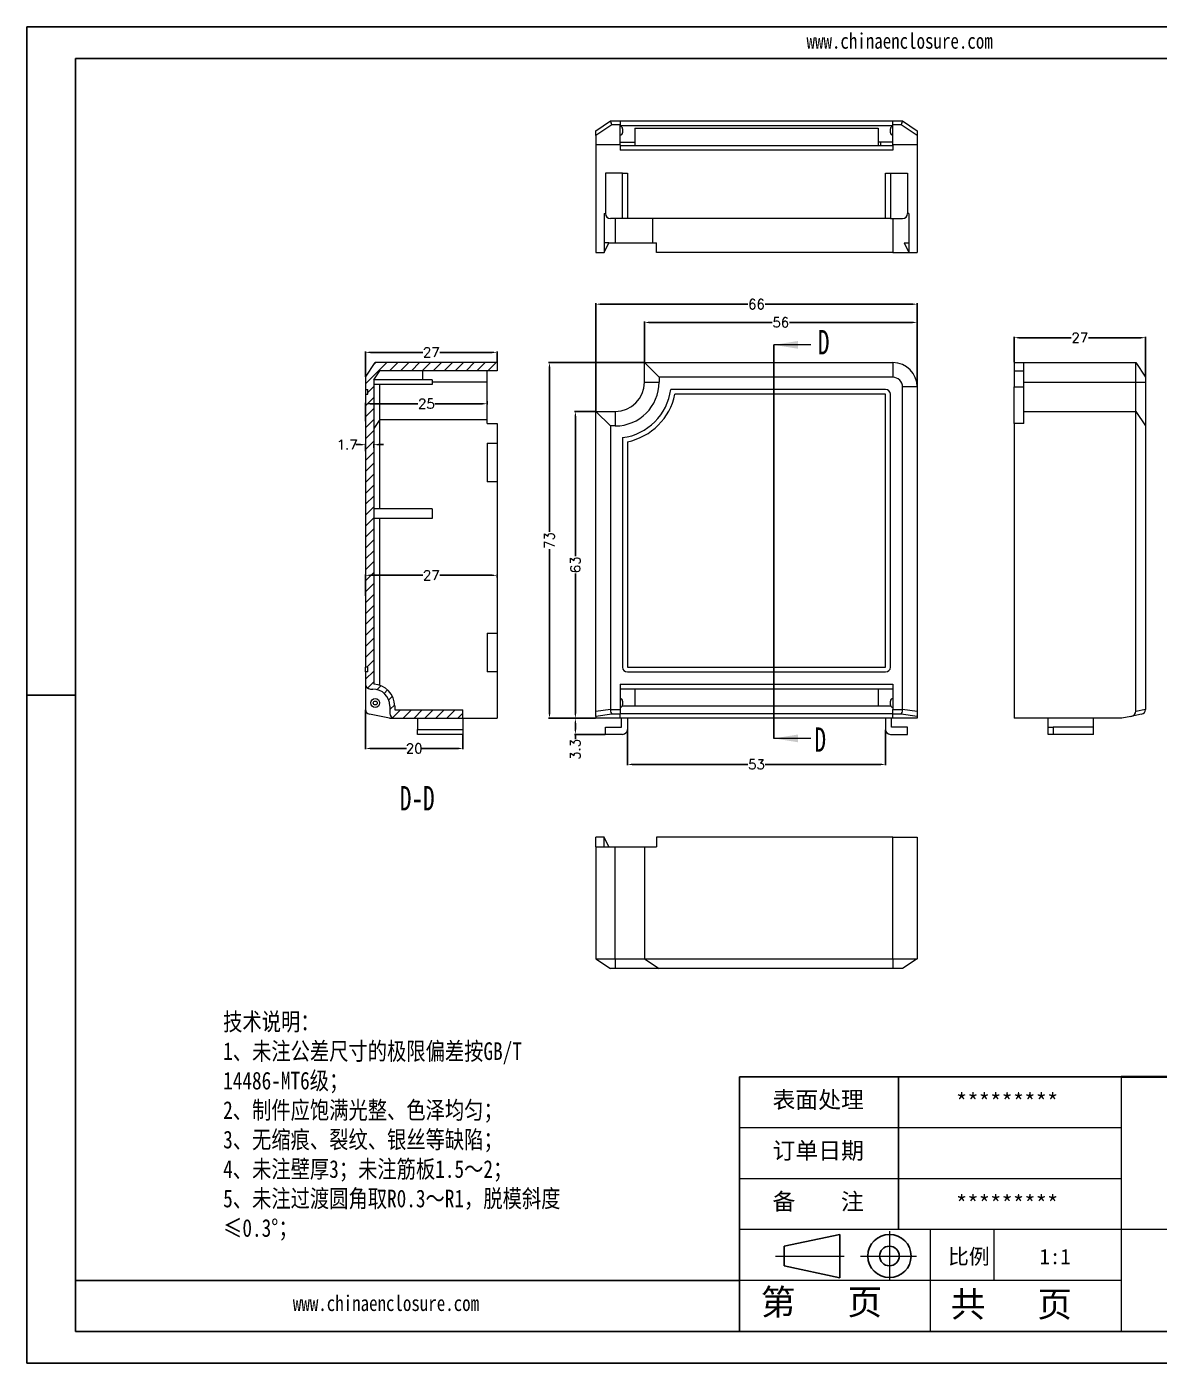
# Model space of a CAD drawing. Header units: inches. Extents: x 3735 to 5010, y 1126 to 1400.
# Drawn here: x 4196.8 to 4429.3, y 1125.7 to 1400 of the extents above; entities that cross this region are included whole.
import ezdxf

# ---------------------------------------------------------------- set-up
doc = ezdxf.new("R2010")
doc.units = ezdxf.units.IN
doc.header["$LTSCALE"] = 15
doc.linetypes.add('CENTER2', pattern=[28.575, 19.05, -3.175, 3.175, -3.175])
doc.linetypes.add('PHANTOM', pattern=[12.7, 6.35, -1.27, 1.27, -1.27, 1.27, -1.27])
doc.layers.add('文字', color=81, linetype='Continuous')
for name, color, linetype, lineweight in [('粗实线', 7, 'Continuous', 30), ('细实线', 3, 'Continuous', 9), ('细点划线', 2, 'CENTER2', 9)]:
    doc.layers.add(name, color=color, linetype=linetype, lineweight=lineweight)
doc.styles.add('SLDTEXTSTYLE6', font='TXT', dxfattribs={"width": 0.7})
doc.styles.get("Standard").update_dxf_attribs({"font": 'txt', "bigfont": 'gbcbig.shx'})
doc.styles.add('宋体', font='', dxfattribs={"width": 0.8, "height": 3.5})
doc.styles.get('宋体').set_extended_font_data('SimSun')
doc.dimstyles.new('2.5', dxfattribs={"dimtxt": 2, "dimasz": 1, "dimexe": 0.18, "dimexo": 0.0625, "dimgap": 0.09, "dimtad": 0, "dimdsep": 46, "dimtxsty": 'Standard', "dimcen": 1, "dimclrd": 3, "dimclre": 3, "dimclrt": 256, "dimadec": 0, "dimazin": 2, "dimtfac": 1, "dimtofl": 0, "dimtmove": 0, "dimatfit": 3, "dimfxl": 1, "dimtolj": 1, "dimtzin": 0, "dimarcsym": 0})

# ---------------------------------------------------------------- blocks, each defined once
blk = doc.blocks.new('*D343')
at = {"color": 3, "lineweight": -2}
for p, q in [((4323.6, 1331.11), (4323.6, 1339.48)), ((4324.6, 1339.3), (4349.85, 1339.3)), ((4378.6, 1339.3), (4353.36, 1339.3)), ((4379.6, 1326.11), (4379.6, 1339.48))]:
    blk.add_line(p, q, dxfattribs=at)
at = {"color": 3}
for points in [[(4324.6, 1339.47), (4324.6, 1339.13), (4323.6, 1339.3)], [(4378.6, 1339.47), (4378.6, 1339.13), (4379.6, 1339.3)]]:
    blk.add_solid(points, dxfattribs=at)
at = {"layer": 'Defpoints', "color": 0}
for p in [(4379.6, 1339.3), (4323.6, 1331.05), (4379.6, 1326.05)]:
    blk.add_point(p, dxfattribs=at)
at = {"insert": (4351.6, 1339.3), "char_height": 2, "attachment_point": 5}
blk.add_mtext('\\A1;56', dxfattribs=at)
blk = doc.blocks.new('*D344')
at = {"color": 3, "lineweight": -2}
for p, q in [((4313.6, 1321.11), (4313.6, 1343.22)), ((4314.6, 1343.04), (4344.85, 1343.04)), ((4378.6, 1343.04), (4348.36, 1343.04)), ((4379.6, 1326.11), (4379.6, 1343.22))]:
    blk.add_line(p, q, dxfattribs=at)
at = {"color": 3}
for points in [[(4314.6, 1343.21), (4314.6, 1342.88), (4313.6, 1343.04)], [(4378.6, 1343.21), (4378.6, 1342.88), (4379.6, 1343.04)]]:
    blk.add_solid(points, dxfattribs=at)
at = {"layer": 'Defpoints', "color": 0}
for p in [(4379.6, 1343.04), (4379.6, 1326.05), (4313.6, 1321.05)]:
    blk.add_point(p, dxfattribs=at)
at = {"insert": (4346.6, 1343.04), "char_height": 2, "attachment_point": 5}
blk.add_mtext('\\A1;66', dxfattribs=at)
blk = doc.blocks.new('*D345')
at = {"color": 3, "lineweight": -2}
for p, q in [((4323.54, 1331.05), (4303.92, 1331.05)), ((4304.1, 1330.05), (4304.1, 1296.3)), ((4304.1, 1259.05), (4304.1, 1292.79)), ((4313.54, 1258.05), (4303.92, 1258.05))]:
    blk.add_line(p, q, dxfattribs=at)
at = {"color": 3}
for points in [[(4303.93, 1330.05), (4304.27, 1330.05), (4304.1, 1331.05)], [(4303.93, 1259.05), (4304.27, 1259.05), (4304.1, 1258.05)]]:
    blk.add_solid(points, dxfattribs=at)
at = {"layer": 'Defpoints', "color": 0}
for p in [(4304.1, 1331.05), (4323.6, 1331.05), (4313.6, 1258.05)]:
    blk.add_point(p, dxfattribs=at)
at = {"insert": (4304.1, 1294.55), "char_height": 2, "attachment_point": 5, "rotation": 90}
blk.add_mtext('\\A1;73', dxfattribs=at)
blk = doc.blocks.new('*D346')
at = {"color": 3, "lineweight": -2}
for p, q in [((4313.54, 1321.05), (4309.24, 1321.05)), ((4309.42, 1320.05), (4309.42, 1291.3)), ((4309.42, 1259.05), (4309.42, 1287.79)), ((4313.54, 1258.05), (4309.24, 1258.05))]:
    blk.add_line(p, q, dxfattribs=at)
at = {"color": 3}
for points in [[(4309.25, 1320.05), (4309.59, 1320.05), (4309.42, 1321.05)], [(4309.25, 1259.05), (4309.59, 1259.05), (4309.42, 1258.05)]]:
    blk.add_solid(points, dxfattribs=at)
at = {"layer": 'Defpoints', "color": 0}
for p in [(4309.42, 1321.05), (4313.6, 1321.05), (4313.6, 1258.05)]:
    blk.add_point(p, dxfattribs=at)
at = {"insert": (4309.42, 1289.55), "char_height": 2, "attachment_point": 5, "rotation": 90}
blk.add_mtext('\\A1;63', dxfattribs=at)
blk = doc.blocks.new('*D347')
at = {"color": 3, "lineweight": -2}
for p, q in [((4313.54, 1258.05), (4309.24, 1258.05)), ((4309.42, 1257.05), (4309.42, 1255.75)), ((4315.54, 1254.75), (4309.24, 1254.75)), ((4309.42, 1254.75), (4309.42, 1253.75))]:
    blk.add_line(p, q, dxfattribs=at)
at = {"color": 3}
for points in [[(4309.25, 1257.05), (4309.59, 1257.05), (4309.42, 1258.05)], [(4309.25, 1255.75), (4309.59, 1255.75), (4309.42, 1254.75)]]:
    blk.add_solid(points, dxfattribs=at)
at = {"layer": 'Defpoints', "color": 0}
for p in [(4313.6, 1258.05), (4309.42, 1254.75), (4315.6, 1254.75)]:
    blk.add_point(p, dxfattribs=at)
at = {"insert": (4309.42, 1251.66), "char_height": 2, "attachment_point": 5, "rotation": 90}
blk.add_mtext('\\A1;3.3', dxfattribs=at)
blk = doc.blocks.new('*D348')
at = {"color": 3, "lineweight": -2}
for p, q in [((4399.49, 1331.11), (4399.49, 1336.34)), ((4400.49, 1336.16), (4411.23, 1336.16)), ((4425.49, 1336.16), (4414.74, 1336.16)), ((4426.49, 1328.11), (4426.49, 1336.34))]:
    blk.add_line(p, q, dxfattribs=at)
at = {"color": 3}
for points in [[(4400.49, 1336.33), (4400.49, 1336), (4399.49, 1336.16)], [(4425.49, 1336.33), (4425.49, 1336), (4426.49, 1336.16)]]:
    blk.add_solid(points, dxfattribs=at)
at = {"layer": 'Defpoints', "color": 0}
for p in [(4426.49, 1336.16), (4399.49, 1331.05), (4426.49, 1328.05)]:
    blk.add_point(p, dxfattribs=at)
at = {"insert": (4412.99, 1336.16), "char_height": 2, "attachment_point": 5}
blk.add_mtext('\\A1;27', dxfattribs=at)
blk = doc.blocks.new('*D349')
at = {"color": 3, "lineweight": -2}
for p, q in [((4265.33, 1314.21), (4264.33, 1314.21)), ((4266.33, 1312.88), (4266.33, 1314.39)), ((4268.03, 1313.54), (4268.03, 1314.39)), ((4269.03, 1314.21), (4270.03, 1314.21))]:
    blk.add_line(p, q, dxfattribs=at)
at = {"color": 3}
for points in [[(4265.33, 1314.38), (4265.33, 1314.04), (4266.33, 1314.21)], [(4269.03, 1314.38), (4269.03, 1314.04), (4268.03, 1314.21)]]:
    blk.add_solid(points, dxfattribs=at)
at = {"layer": 'Defpoints', "color": 0}
for p in [(4266.33, 1314.21), (4266.33, 1312.81), (4268.03, 1313.48)]:
    blk.add_point(p, dxfattribs=at)
at = {"insert": (4262.57, 1314.21), "char_height": 2, "attachment_point": 5}
blk.add_mtext('\\A1;1.7', dxfattribs=at)
blk = doc.blocks.new('*D350')
at = {"color": 3, "lineweight": -2}
for p, q in [((4266.33, 1319.04), (4266.33, 1322.79)), ((4267.33, 1322.61), (4277.07, 1322.61)), ((4290.33, 1322.61), (4280.58, 1322.61)), ((4291.33, 1323.14), (4291.33, 1322.43))]:
    blk.add_line(p, q, dxfattribs=at)
at = {"color": 3}
for points in [[(4267.33, 1322.77), (4267.33, 1322.44), (4266.33, 1322.61)], [(4290.33, 1322.77), (4290.33, 1322.44), (4291.33, 1322.61)]]:
    blk.add_solid(points, dxfattribs=at)
at = {"layer": 'Defpoints', "color": 0}
for p in [(4266.33, 1322.61), (4291.33, 1323.2), (4266.33, 1318.97)]:
    blk.add_point(p, dxfattribs=at)
at = {"insert": (4278.83, 1322.61), "char_height": 2, "attachment_point": 5}
blk.add_mtext('\\A1;25', dxfattribs=at)
blk = doc.blocks.new('*D351')
at = {"color": 3, "lineweight": -2}
for p, q in [((4266.33, 1283.15), (4266.33, 1287.57)), ((4267.33, 1287.39), (4278.07, 1287.39)), ((4292.33, 1287.39), (4281.58, 1287.39)), ((4293.33, 1286.93), (4293.33, 1287.57))]:
    blk.add_line(p, q, dxfattribs=at)
at = {"color": 3}
for points in [[(4267.33, 1287.56), (4267.33, 1287.22), (4266.33, 1287.39)], [(4292.33, 1287.56), (4292.33, 1287.22), (4293.33, 1287.39)]]:
    blk.add_solid(points, dxfattribs=at)
at = {"layer": 'Defpoints', "color": 0}
for p in [(4266.33, 1287.39), (4293.33, 1286.87), (4266.33, 1283.09)]:
    blk.add_point(p, dxfattribs=at)
at = {"insert": (4279.83, 1287.39), "char_height": 2, "attachment_point": 5}
blk.add_mtext('\\A1;27', dxfattribs=at)
blk = doc.blocks.new('*D352')
at = {"color": 3, "lineweight": -2}
for p, q in [((4266.33, 1328.11), (4266.33, 1333.34)), ((4293.33, 1331.11), (4293.33, 1333.34)), ((4267.33, 1333.16), (4278.07, 1333.16)), ((4292.33, 1333.16), (4281.58, 1333.16))]:
    blk.add_line(p, q, dxfattribs=at)
at = {"color": 3}
for points in [[(4267.33, 1333.32), (4267.33, 1332.99), (4266.33, 1333.16)], [(4292.33, 1333.32), (4292.33, 1332.99), (4293.33, 1333.16)]]:
    blk.add_solid(points, dxfattribs=at)
at = {"layer": 'Defpoints', "color": 0}
for p in [(4266.33, 1333.16), (4293.33, 1331.05), (4266.33, 1328.05)]:
    blk.add_point(p, dxfattribs=at)
at = {"insert": (4279.83, 1333.16), "char_height": 2, "attachment_point": 5}
blk.add_mtext('\\A1;27', dxfattribs=at)
blk = doc.blocks.new('*D353')
at = {"color": 3, "lineweight": -2}
for p, q in [((4266.33, 1259.8), (4266.33, 1251.68)), ((4286.33, 1254.69), (4286.33, 1251.68)), ((4267.33, 1251.86), (4274.74, 1251.86)), ((4285.33, 1251.86), (4277.92, 1251.86))]:
    blk.add_line(p, q, dxfattribs=at)
at = {"color": 3}
for points in [[(4267.33, 1252.02), (4267.33, 1251.69), (4266.33, 1251.86)], [(4285.33, 1252.02), (4285.33, 1251.69), (4286.33, 1251.86)]]:
    blk.add_solid(points, dxfattribs=at)
at = {"layer": 'Defpoints', "color": 0}
for p in [(4266.33, 1259.86), (4286.33, 1254.75), (4266.33, 1251.86)]:
    blk.add_point(p, dxfattribs=at)
at = {"insert": (4276.33, 1251.86), "char_height": 2, "attachment_point": 5}
blk.add_mtext('\\A1;20', dxfattribs=at)
blk = doc.blocks.new('*D354')
at = {"color": 3, "lineweight": -2}
for p, q in [((4320.1, 1255.69), (4320.1, 1248.4)), ((4373.1, 1255.69), (4373.1, 1248.4)), ((4321.1, 1248.58), (4344.85, 1248.58)), ((4372.1, 1248.58), (4348.36, 1248.58))]:
    blk.add_line(p, q, dxfattribs=at)
at = {"color": 3}
for points in [[(4321.1, 1248.74), (4321.1, 1248.41), (4320.1, 1248.58)], [(4372.1, 1248.74), (4372.1, 1248.41), (4373.1, 1248.58)]]:
    blk.add_solid(points, dxfattribs=at)
at = {"layer": 'Defpoints', "color": 0}
for p in [(4320.1, 1255.75), (4373.1, 1255.75), (4373.1, 1248.58)]:
    blk.add_point(p, dxfattribs=at)
at = {"insert": (4346.6, 1248.58), "char_height": 2, "attachment_point": 5}
blk.add_mtext('\\A1;53', dxfattribs=at)

msp = doc.modelspace()

# ---------------------------------------------------------------- hatches: boundary and pattern name
at = {"linetype": 'Continuous', "lineweight": 0}
h = msp.add_hatch(dxfattribs=at)
h.set_pattern_fill('ANSI31', color=4, scale=0.5, style=0)
h.set_pattern_definition([(45, (314.6548, -83.5957), (-1.122532, 1.122532), [])])
edge = h.paths.add_edge_path(flags=0)
edge.add_line((4286.328, 1259.748), (4272.328, 1259.748))
edge.add_line((4272.328, 1259.748), (4272.328, 1260.548))
edge.add_arc((4267.828, 1260.548), 4.5, 0, 87.45268)
edge.add_line((4268.028, 1265.044), (4268.028, 1327.533))
edge.add_line((4268.028, 1327.533), (4269.238, 1329.348))
edge.add_line((4269.238, 1329.348), (4293.328, 1329.348))
edge.add_line((4293.328, 1329.348), (4293.328, 1331.048))
edge.add_line((4293.328, 1331.048), (4268.328, 1331.048))
edge.add_line((4268.328, 1331.048), (4266.328, 1328.048))
edge.add_line((4266.328, 1328.048), (4266.328, 1325.548))
edge.add_line((4266.328, 1325.548), (4266.828, 1325.548))
edge.add_line((4266.828, 1325.548), (4266.828, 1324.548))
edge.add_line((4266.828, 1324.548), (4266.328, 1324.548))
edge.add_line((4266.328, 1324.548), (4266.328, 1268.548))
edge.add_line((4266.328, 1268.548), (4266.828, 1268.548))
edge.add_line((4266.828, 1268.548), (4266.828, 1267.548))
edge.add_line((4266.828, 1267.548), (4266.328, 1267.548))
edge.add_line((4266.328, 1267.548), (4266.328, 1265.048))
edge.add_arc((4267.328, 1265.048), 1, 180, 270)
edge.add_line((4267.328, 1264.048), (4267.828, 1264.048))
edge.add_arc((4267.828, 1260.548), 3.5, 0, 90, ccw=False)
edge.add_line((4271.328, 1260.548), (4271.328, 1259.048))
edge.add_arc((4272.328, 1259.048), 1, 180, 270)
edge.add_line((4272.328, 1258.048), (4286.328, 1258.048))
edge.add_line((4286.328, 1258.048), (4286.328, 1259.748))

# ---------------------------------------------------------------- linework, layer by layer
for p, q in [((4196.77, 1399.994), (4584.761, 1399.994)), ((4196.77, 1399.994), (4196.77, 1125.657)), ((4206.809, 1393.462), (4578.229, 1393.462)), ((4206.809, 1393.462), (4206.809, 1132.188)), ((4206.809, 1262.825), (4196.77, 1262.825)), ((4196.77, 1252.665), (4196.77, 1125.657)), ((4421.465, 1184.443), (4343.083, 1184.443)), ((4343.083, 1132.188), (4343.083, 1184.443)), ((4375.742, 1153.09), (4375.742, 1184.443)), ((4343.083, 1142.639), (4206.809, 1142.639)), ((4206.809, 1132.188), (4578.229, 1132.188)), ((4196.77, 1125.657), (4584.761, 1125.657)), ((4196.77, 1125.657), (4376.395, 1125.657))]:
    msp.add_line(p, q)
at = {"color": 7, "linetype": 'Continuous', "lineweight": 15}
for p, q in [((4313.603, 1378.645), (4316.603, 1380.645)), ((4316.603, 1380.645), (4316.604, 1380.645)), ((4316.604, 1380.645), (4318.603, 1380.645)), ((4318.603, 1380.645), (4318.603, 1379.845)), ((4318.603, 1380.645), (4374.603, 1380.645)), ((4374.603, 1380.645), (4376.602, 1380.645)), ((4374.603, 1379.845), (4374.603, 1380.645)), ((4376.602, 1380.645), (4376.603, 1380.645)), ((4376.603, 1380.645), (4379.603, 1378.645)), ((4316.906, 1379.845), (4313.603, 1377.644)), ((4313.603, 1377.644), (4313.603, 1378.645)), ((4313.603, 1377.644), (4313.603, 1375.745)), ((4318.603, 1379.845), (4316.906, 1379.845)), ((4318.603, 1375.745), (4318.603, 1379.845)), ((4374.603, 1379.645), (4318.603, 1379.645)), ((4319.103, 1379.045), (4319.103, 1378.245)), ((4321.603, 1379.145), (4321.603, 1375.645)), ((4321.603, 1379.145), (4371.603, 1379.145)), ((4371.603, 1379.145), (4371.603, 1375.645)), ((4374.103, 1378.245), (4374.103, 1379.045)), ((4376.3, 1379.845), (4374.603, 1379.845)), ((4374.603, 1375.745), (4374.603, 1379.845)), ((4379.603, 1377.644), (4376.3, 1379.845)), ((4379.603, 1378.645), (4379.603, 1377.644)), ((4379.603, 1377.644), (4379.603, 1375.745)), ((4313.603, 1375.745), (4313.603, 1353.645)), ((4318.603, 1375.745), (4313.603, 1375.745)), ((4318.603, 1376.317), (4321.603, 1376.317)), ((4318.603, 1375.745), (4318.603, 1374.645)), ((4318.603, 1375.645), (4374.603, 1375.645)), ((4374.603, 1374.645), (4318.603, 1374.645)), ((4374.603, 1376.317), (4371.603, 1376.317)), ((4372.103, 1375.645), (4372.103, 1376.317)), ((4379.603, 1375.745), (4374.603, 1375.745)), ((4374.603, 1375.745), (4374.603, 1374.645)), ((4379.603, 1375.745), (4379.603, 1353.645)), ((4319.103, 1369.945), (4315.603, 1369.945)), ((4315.603, 1369.945), (4315.603, 1361.645)), ((4319.103, 1360.645), (4319.103, 1369.945)), ((4319.103, 1369.945), (4320.103, 1369.945)), ((4320.103, 1369.945), (4320.103, 1360.645)), ((4373.103, 1360.645), (4373.103, 1369.945)), ((4373.103, 1369.945), (4374.103, 1369.945)), ((4374.103, 1369.945), (4374.103, 1360.645)), ((4374.103, 1369.945), (4377.603, 1369.945)), ((4377.603, 1369.945), (4377.603, 1361.645)), ((4315.303, 1361.645), (4315.603, 1361.645)), ((4315.303, 1361.645), (4315.303, 1353.645)), ((4377.903, 1361.645), (4377.603, 1361.645)), ((4377.903, 1361.645), (4377.903, 1353.645)), ((4319.103, 1360.645), (4316.603, 1360.645)), ((4320.103, 1360.645), (4319.103, 1360.645)), ((4373.103, 1360.645), (4320.103, 1360.645)), ((4325.303, 1355.645), (4325.303, 1360.645)), ((4374.103, 1360.645), (4373.103, 1360.645)), ((4374.103, 1360.645), (4376.603, 1360.645)), ((4316.303, 1355.645), (4315.303, 1355.645)), ((4315.303, 1353.645), (4316.303, 1355.645)), ((4316.303, 1355.645), (4317.603, 1355.645)), ((4317.603, 1355.645), (4325.303, 1355.645)), ((4325.303, 1355.645), (4326.103, 1355.645)), ((4326.103, 1353.645), (4326.103, 1355.645)), ((4376.903, 1355.645), (4377.903, 1355.645)), ((4376.903, 1355.645), (4377.903, 1353.645)), ((4313.603, 1353.645), (4315.303, 1353.645)), ((4374.603, 1353.645), (4326.103, 1353.645)), ((4374.603, 1353.645), (4377.903, 1353.645)), ((4377.903, 1353.645), (4379.603, 1353.645)), ((4266.328, 1328.048), (4268.328, 1331.048)), ((4293.328, 1331.048), (4268.328, 1331.048)), ((4293.328, 1331.048), (4293.328, 1329.348)), ((4323.603, 1327.048), (4323.603, 1331.048)), ((4323.603, 1331.048), (4326.603, 1328.048)), ((4323.603, 1331.048), (4374.603, 1331.048)), ((4374.603, 1331.048), (4374.603, 1328.048)), ((4399.488, 1331.048), (4399.488, 1329.348)), ((4399.488, 1331.048), (4401.488, 1331.048)), ((4401.488, 1331.048), (4424.488, 1331.048)), ((4401.488, 1327.048), (4401.488, 1331.048)), ((4424.488, 1327.048), (4424.488, 1331.048)), ((4424.488, 1331.048), (4426.488, 1328.048)), ((4266.328, 1328.048), (4266.328, 1325.548)), ((4268.028, 1327.533), (4269.238, 1329.348)), ((4293.328, 1329.348), (4269.238, 1329.348)), ((4278.028, 1329.348), (4278.028, 1327.548)), ((4291.328, 1327.048), (4291.328, 1329.348)), ((4326.603, 1328.048), (4326.603, 1327.048)), ((4374.603, 1328.048), (4326.603, 1328.048)), ((4399.488, 1329.348), (4401.488, 1329.348)), ((4399.488, 1329.348), (4399.488, 1326.048)), ((4426.488, 1328.048), (4426.488, 1327.048)), ((4266.328, 1325.548), (4266.828, 1325.548)), ((4266.328, 1325.548), (4266.328, 1324.548)), ((4266.828, 1324.548), (4266.828, 1325.548)), ((4268.028, 1327.533), (4268.028, 1265.044)), ((4280.028, 1326.548), (4268.028, 1326.548)), ((4280.028, 1327.548), (4268.038, 1327.548)), ((4269.238, 1319.348), (4269.238, 1326.548)), ((4280.028, 1327.548), (4280.028, 1326.548)), ((4291.328, 1319.348), (4291.328, 1327.048)), ((4323.603, 1327.048), (4326.603, 1327.048)), ((4373.103, 1325.548), (4329.005, 1325.548)), ((4379.603, 1326.048), (4376.603, 1326.048)), ((4376.603, 1259.899), (4376.603, 1326.048)), ((4379.603, 1326.048), (4379.603, 1259.491)), ((4399.488, 1318.548), (4399.488, 1326.048)), ((4401.488, 1327.048), (4424.488, 1327.048)), ((4401.488, 1321.048), (4401.488, 1327.048)), ((4424.488, 1321.048), (4424.488, 1327.048)), ((4424.488, 1327.048), (4426.488, 1327.048)), ((4426.488, 1327.048), (4426.488, 1318.048)), ((4266.328, 1324.548), (4266.328, 1268.548)), ((4266.328, 1324.548), (4266.828, 1324.548)), ((4373.103, 1324.548), (4329.851, 1324.548)), ((4373.103, 1268.548), (4373.103, 1324.548)), ((4374.103, 1268.548), (4374.103, 1324.548)), ((4313.603, 1321.048), (4317.603, 1321.048)), ((4313.603, 1321.048), (4316.603, 1318.048)), ((4313.603, 1259.491), (4313.603, 1321.048)), ((4317.603, 1321.048), (4317.603, 1318.048)), ((4401.488, 1321.048), (4424.488, 1321.048)), ((4401.488, 1318.548), (4401.488, 1321.048)), ((4424.488, 1259.491), (4424.488, 1321.048)), ((4424.488, 1321.048), (4426.488, 1318.048)), ((4269.238, 1319.348), (4268.028, 1317.533)), ((4269.238, 1319.348), (4291.328, 1319.348)), ((4269.238, 1301.048), (4269.238, 1319.348)), ((4291.328, 1318.548), (4291.328, 1319.348)), ((4291.328, 1318.548), (4293.328, 1318.548)), ((4293.328, 1318.548), (4293.328, 1314.548)), ((4317.603, 1318.048), (4316.603, 1318.048)), ((4316.603, 1318.048), (4316.603, 1259.899)), ((4401.488, 1318.548), (4399.488, 1318.548)), ((4399.488, 1318.548), (4399.488, 1258.048)), ((4426.488, 1318.048), (4426.488, 1259.899)), ((4291.328, 1314.548), (4291.328, 1306.548)), ((4291.328, 1314.548), (4293.328, 1314.548)), ((4293.328, 1314.548), (4293.328, 1306.548)), ((4319.103, 1315.646), (4319.103, 1268.548)), ((4320.103, 1314.801), (4320.103, 1268.548)), ((4293.328, 1306.548), (4291.328, 1306.548)), ((4293.328, 1306.548), (4293.328, 1275.548)), ((4280.028, 1301.048), (4268.028, 1301.048)), ((4280.028, 1301.048), (4280.028, 1299.048)), ((4280.028, 1299.048), (4268.028, 1299.048)), ((4269.238, 1264.822), (4269.238, 1299.048)), ((4291.328, 1275.548), (4291.328, 1267.548)), ((4291.328, 1275.548), (4293.328, 1275.548)), ((4293.328, 1275.548), (4293.328, 1267.548)), ((4266.828, 1268.548), (4266.328, 1268.548)), ((4266.328, 1267.548), (4266.328, 1268.548)), ((4266.328, 1267.548), (4266.328, 1265.048)), ((4266.828, 1267.548), (4266.328, 1267.548)), ((4266.828, 1267.548), (4266.828, 1268.548)), ((4293.328, 1267.548), (4291.328, 1267.548)), ((4293.328, 1267.548), (4293.328, 1258.048)), ((4320.103, 1268.548), (4373.103, 1268.548)), ((4320.103, 1267.548), (4373.103, 1267.548)), ((4266.328, 1265.048), (4266.328, 1259.865)), ((4318.603, 1265.048), (4374.603, 1265.048)), ((4318.603, 1265.048), (4318.603, 1259.865)), ((4374.603, 1265.048), (4374.603, 1259.865)), ((4267.328, 1264.048), (4267.828, 1264.048)), ((4374.603, 1264.048), (4318.603, 1264.048)), ((4321.603, 1264.048), (4321.603, 1260.548)), ((4371.603, 1264.048), (4371.603, 1260.548)), ((4271.328, 1260.548), (4271.328, 1259.048)), ((4272.328, 1260.548), (4272.328, 1259.748)), ((4272.328, 1259.748), (4286.328, 1259.748)), ((4286.328, 1258.048), (4286.328, 1259.748)), ((4313.603, 1259.491), (4316.603, 1259.899)), ((4313.603, 1258.435), (4313.603, 1259.491)), ((4316.604, 1259.865), (4318.603, 1259.865)), ((4318.603, 1259.865), (4318.603, 1258.885)), ((4321.603, 1260.548), (4319.04, 1260.548)), ((4319.103, 1261.591), (4319.103, 1260.791)), ((4371.603, 1260.548), (4321.603, 1260.548)), ((4374.166, 1260.548), (4371.603, 1260.548)), ((4374.103, 1261.191), (4374.103, 1261.591)), ((4374.103, 1260.791), (4374.103, 1261.191)), ((4374.603, 1259.865), (4376.602, 1259.865)), ((4374.603, 1258.885), (4374.603, 1259.865)), ((4376.603, 1259.899), (4379.603, 1259.491)), ((4379.603, 1259.491), (4379.603, 1258.435)), ((4424.488, 1259.491), (4426.488, 1259.899)), ((4426.488, 1259.899), (4426.488, 1259.865)), ((4271.228, 1258.048), (4267.128, 1258.885)), ((4271.228, 1258.048), (4272.328, 1258.048)), ((4272.328, 1258.048), (4286.328, 1258.048)), ((4277.028, 1258.048), (4277.028, 1255.748)), ((4286.328, 1258.048), (4286.328, 1255.748)), ((4286.328, 1258.048), (4293.328, 1258.048)), ((4316.906, 1258.885), (4313.603, 1258.435)), ((4313.603, 1258.435), (4313.603, 1258.048)), ((4318.603, 1258.048), (4313.603, 1258.048)), ((4318.603, 1258.885), (4316.906, 1258.885)), ((4318.603, 1259.048), (4374.603, 1259.048)), ((4318.603, 1258.048), (4318.603, 1258.885)), ((4374.603, 1258.048), (4318.603, 1258.048)), ((4318.903, 1256.248), (4318.903, 1258.048)), ((4320.103, 1258.048), (4320.103, 1255.748)), ((4373.103, 1258.048), (4373.103, 1255.748)), ((4374.303, 1256.248), (4374.303, 1258.048)), ((4376.3, 1258.885), (4374.603, 1258.885)), ((4374.603, 1258.048), (4374.603, 1258.885)), ((4379.603, 1258.048), (4374.603, 1258.048)), ((4379.603, 1258.435), (4376.3, 1258.885)), ((4379.603, 1258.435), (4379.603, 1258.048)), ((4421.588, 1258.048), (4399.488, 1258.048)), ((4406.488, 1256.248), (4406.488, 1258.048)), ((4415.788, 1256.248), (4415.788, 1258.048)), ((4423.486, 1258.435), (4421.588, 1258.048)), ((4425.687, 1258.885), (4423.486, 1258.435)), ((4277.028, 1255.748), (4286.328, 1255.748)), ((4277.028, 1254.748), (4277.028, 1255.748)), ((4286.328, 1254.748), (4277.028, 1254.748)), ((4286.328, 1255.748), (4286.328, 1254.748)), ((4315.603, 1256.248), (4318.903, 1256.248)), ((4315.603, 1254.748), (4315.603, 1256.248)), ((4319.103, 1254.748), (4315.603, 1254.748)), ((4374.103, 1254.748), (4377.603, 1254.748)), ((4377.603, 1256.248), (4374.303, 1256.248)), ((4377.603, 1254.748), (4377.603, 1256.248)), ((4406.488, 1254.748), (4406.488, 1256.248)), ((4406.488, 1256.248), (4407.488, 1256.248)), ((4407.488, 1254.748), (4406.488, 1254.748)), ((4407.488, 1256.248), (4407.488, 1254.748)), ((4415.788, 1256.248), (4407.488, 1256.248)), ((4415.788, 1254.748), (4407.488, 1254.748)), ((4415.788, 1254.748), (4415.788, 1256.248)), ((4315.303, 1233.663), (4313.603, 1233.663)), ((4313.603, 1231.663), (4313.603, 1233.663)), ((4315.303, 1231.663), (4315.303, 1233.663)), ((4316.303, 1231.663), (4315.303, 1233.663)), ((4326.103, 1233.663), (4326.103, 1231.663)), ((4374.603, 1233.663), (4326.103, 1233.663)), ((4374.603, 1208.663), (4374.603, 1233.663)), ((4374.603, 1233.663), (4379.603, 1233.663)), ((4379.603, 1233.663), (4379.603, 1208.663)), ((4313.603, 1231.663), (4313.603, 1208.663)), ((4313.603, 1231.663), (4317.603, 1231.663)), ((4317.603, 1208.663), (4317.603, 1231.663)), ((4317.603, 1231.663), (4323.603, 1231.663)), ((4323.603, 1231.663), (4323.603, 1208.663)), ((4323.603, 1231.663), (4326.103, 1231.663)), ((4313.603, 1208.663), (4317.603, 1208.663)), ((4313.603, 1208.663), (4316.603, 1206.663)), ((4317.603, 1208.663), (4323.603, 1208.663)), ((4317.603, 1208.663), (4317.603, 1206.663)), ((4323.603, 1208.663), (4374.603, 1208.663)), ((4323.603, 1208.663), (4326.603, 1206.663)), ((4374.603, 1208.663), (4379.603, 1208.663)), ((4374.603, 1208.663), (4374.603, 1206.663)), ((4379.603, 1208.663), (4376.603, 1206.663)), ((4317.603, 1206.663), (4316.603, 1206.663)), ((4326.603, 1206.663), (4317.603, 1206.663)), ((4374.603, 1206.663), (4326.603, 1206.663)), ((4376.603, 1206.663), (4374.603, 1206.663))]:
    msp.add_line(p, q, dxfattribs=at)
at = {"color": 8, "linetype": 'Continuous', "lineweight": 15}
for p, q in [((4317.603, 1360.645), (4317.603, 1355.645)), ((4374.603, 1360.645), (4374.603, 1353.645)), ((4291.328, 1327.048), (4280.028, 1327.048)), ((4399.488, 1326.048), (4401.488, 1326.048))]:
    msp.add_line(p, q, dxfattribs=at)
at = {"color": 1, "linetype": 'PHANTOM', "lineweight": 30}
msp.add_line((4350.159, 1334.695), (4350.159, 1253.918), dxfattribs=at)
at = {"color": 7, "linetype": 'Continuous', "lineweight": 0}
for p, q in [((4357.759, 1334.695), (4350.159, 1334.695)), ((4357.759, 1253.918), (4350.159, 1253.918))]:
    msp.add_line(p, q, dxfattribs=at)
at = {"color": 7, "linetype": 'Continuous', "lineweight": 15}
for radius in [0.9, 0.4]:
    msp.add_circle((4268.328, 1261.191), radius, dxfattribs=at)
for centre, radius, start, end in [((4318.603, 1379.045), 0.5, 0, 90), ((4318.603, 1378.245), 0.5, 270, 0), ((4374.603, 1379.045), 0.5, 90, 180), ((4374.603, 1378.245), 0.5, 180, 270), ((4316.603, 1361.645), 1, 180, 270), ((4376.603, 1361.645), 1, 270, 0), ((4374.603, 1326.048), 5, 0, 90), ((4374.603, 1326.048), 2, 0, 90), ((4317.603, 1327.048), 6, 270, 0), ((4317.603, 1327.048), 9, 270, 0), ((4317.603, 1327.048), 11.5, 277.49472, 352.50528), ((4373.103, 1324.548), 1, 0, 90), ((4317.603, 1327.048), 12.5, 281.53696, 348.46304), ((4320.103, 1268.548), 1, 180, 270), ((4373.103, 1268.548), 1, 270, 0), ((4267.328, 1265.048), 1, 180, 270), ((4267.828, 1260.548), 4.5, 0, 87.45268), ((4267.828, 1260.548), 3.5, 0, 90), ((4318.603, 1261.591), 0.5, 0, 90), ((4374.603, 1261.591), 0.5, 90, 180), ((4267.328, 1259.865), 1, 180, 258.46538), ((4318.603, 1260.791), 0.5, 270, 0), ((4374.603, 1260.791), 0.5, 180, 270), ((4425.488, 1259.865), 1, 281.53462, 0), ((4272.328, 1259.048), 1, 180, 270), ((4319.103, 1255.748), 1, 270, 0), ((4374.103, 1255.748), 1, 180, 270)]:
    msp.add_arc(centre, radius, start, end, dxfattribs=at)
for centre, major_axis, ratio, start_param, end_param in [((4316.906, 1379.645), (-0.303, 1), 0.0564219, 4.8966246, 6.2661038), ((4376.3, 1379.645), (0.303, 1), 0.0564219, 0.0170815, 1.3865607), ((4318.406, 1260.069), (-1.798, -0.245), 0.5511797, 6.208335, 6.242498), ((4316.906, 1259.865), (-0.068, 1), 0.3004709, 1.5504527, 2.9199319), ((4376.3, 1259.865), (0.068, 1), 0.3004709, 3.3632534, 4.7327326), ((4374.8, 1260.069), (-1.798, 0.245), 0.5511797, 3.18228, 3.216443), ((4423.286, 1259.415), (-1.185, -0.242), 0.8267696, 1.5707963, 2.9744386)]:
    msp.add_ellipse(centre, major_axis=major_axis, ratio=ratio, start_param=start_param, end_param=end_param, dxfattribs=at)
at = {"color": 7, "linetype": 'Continuous', "lineweight": 0}
for points in [[(4350.159, 1334.695), (4355.159, 1333.895), (4355.159, 1335.495)], [(4350.159, 1253.918), (4355.159, 1253.118), (4355.159, 1254.718)]]:
    msp.add_solid(points, dxfattribs=at)
at = {"layer": '粗实线', "color": 7, "lineweight": 40}
msp.add_line((4578.229, 1184.443), (4421.465, 1184.443), dxfattribs=at)
at = {"layer": '粗实线', "color": 7}
for p, q in [((4363.738, 1152.113), (4352.319, 1149.692)), ((4352.319, 1149.692), (4352.319, 1145.654)), ((4363.738, 1152.113), (4363.738, 1143.163)), ((4352.319, 1145.654), (4363.738, 1143.163))]:
    msp.add_line(p, q, dxfattribs=at)
for radius in [4.44, 2.019]:
    msp.add_circle((4373.901, 1147.673), radius, dxfattribs=at)
at = {"layer": '细实线', "color": 7}
for p, q in [((4421.465, 1184.443), (4421.465, 1132.188)), ((4421.465, 1173.992), (4343.083, 1173.992)), ((4421.465, 1163.541), (4343.083, 1163.541)), ((4578.229, 1153.09), (4343.083, 1153.09)), ((4382.274, 1153.09), (4382.274, 1132.188)), ((4395.338, 1153.09), (4395.338, 1142.639)), ((4421.465, 1142.639), (4343.083, 1142.639))]:
    msp.add_line(p, q, dxfattribs=at)
at = {"layer": '细点划线', "color": 7}
for p, q in [((4373.901, 1152.784), (4373.901, 1142.639)), ((4350.498, 1147.673), (4364.613, 1147.673)), ((4367.964, 1147.673), (4379.438, 1147.673))]:
    msp.add_line(p, q, dxfattribs=at)

# ---------------------------------------------------------------- texts
at = {"color": 7, "linetype": 'Continuous', "char_height": 5, "attachment_point": 1, "style": 'SLDTEXTSTYLE6'}
for s, insert in [('D', (4359.209, 1337.745)), ('D', (4358.512, 1256.176)), ('D-D', (4273.381, 1244.139))]:
    msp.add_mtext(s, dxfattribs=dict(at, insert=insert))
at = {"char_height": 3.43697, "width": 1953.40273, "attachment_point": 1}
for s, insert in [('{\\fSimHei|b0|i0|c134|p49;表面处理}', (4349.899, 1181.477)), ('{\\fSimHei|b0|i0|c134|p49;*********}', (4387.543, 1181.035)), ('{\\fSimHei|b0|i0|c134|p49;订单日期}', (4349.899, 1171.026)), ('{\\fSimHei|b0|i0|c134|p49;备    注}', (4349.899, 1160.575)), ('{\\fSimHei|b0|i0|c134|p49;*********}', (4387.543, 1160.133))]:
    msp.add_mtext(s, dxfattribs=dict(at, insert=insert))
at = {"layer": '文字', "color": 0, "attachment_point": 1, "style": '宋体'}
for s, insert, char_height, width in [('www.chinaenclosure.com', (4356.881, 1398.677), 3.19334, 56.10399), ('{\\H1.111x;技术说明：\\P1、未注公差尺寸的极限偏差按GB/T 14486-MT6级；\\P2、制件应饱满光整、色泽均匀；\\P3、无缩痕、裂纹、银丝等缺陷；\\P4、未注壁厚3；未注筋板1.5～2；\\P5、未注过渡圆角取R0.3～R1，脱模斜度≤0.3%%D；}', (4237.1, 1197.586), 3.26592, 73.5629), ('www.chinaenclosure.com', (4251.417, 1139.581), 3.19334, 56.10399)]:
    msp.add_mtext(s, dxfattribs=dict(at, insert=insert, char_height=char_height, width=width))
at = {"layer": '细实线', "color": 7, "attachment_point": 1}
for s, insert, char_height, width in [('{\\fSimSun|b0|i0|c134|p54;比例}', (4385.932, 1149.132), 3.13528, 13.76292), ('{\\fSimSun|b0|i0|c134|p54;1:1}', (4404.711, 1149.132), 3.13528, 13.76292), ('{\\fSimSun|b0|i0|c134|p54;第   页}', (4347.48, 1140.843), 5.22547, 39.19104), ('{\\fSimSun|b0|i0|c134|p54; 共   页}', (4382.914, 1140.399), 5.22547, 39.19104)]:
    msp.add_mtext(s, dxfattribs=dict(at, insert=insert, char_height=char_height, width=width))

# ---------------------------------------------------------------- dimensions: what is measured, and where the dimension line sits
for base, p1, p2, picture, middle in [((4379.603, 1343.045), (4313.603, 1321.048), (4379.603, 1326.048), '*D344', (4346.603, 1343.045)), ((4379.603, 1339.3), (4323.603, 1331.048), (4379.603, 1326.048), '*D343', (4351.603, 1339.3)), ((4426.488, 1336.162), (4399.488, 1331.048), (4426.488, 1328.048), '*D348', (4412.988, 1336.162)), ((4266.328, 1333.156), (4293.328, 1331.048), (4266.328, 1328.048), '*D352', (4279.828, 1333.156)), ((4266.328, 1322.608), (4291.328, 1323.198), (4266.328, 1318.974), '*D350', (4278.828, 1322.608)), ((4266.328, 1314.21), (4268.028, 1313.478), (4266.328, 1312.814), '*D349', (4262.572, 1314.21)), ((4266.328, 1287.391), (4293.328, 1286.871), (4266.328, 1283.087), '*D351', (4279.828, 1287.391)), ((4266.328, 1251.855), (4286.328, 1254.748), (4266.328, 1259.865), '*D353', (4276.328, 1251.855)), ((4373.103, 1248.578), (4320.103, 1255.748), (4373.103, 1255.748), '*D354', (4346.603, 1248.578))]:
    dim = msp.add_linear_dim(base=base, p1=p1, p2=p2, dimstyle='2.5')
    dim.commit()
    dim.dimension.update_dxf_attribs({"geometry": picture, "text_midpoint": middle})
for base, p2, picture, middle in [((4304.098, 1331.048), (4323.603, 1331.048), '*D345', (4304.098, 1294.548)), ((4309.421, 1321.048), (4313.603, 1321.048), '*D346', (4309.421, 1289.548)), ((4309.421, 1254.748), (4315.603, 1254.748), '*D347', (4309.421, 1251.658))]:
    dim = msp.add_linear_dim(base=base, p1=(4313.603, 1258.048), p2=p2, angle=90, dimstyle='2.5')
    dim.commit()
    dim.dimension.update_dxf_attribs({"geometry": picture, "text_midpoint": middle})

doc.saveas('drawing.dxf')
